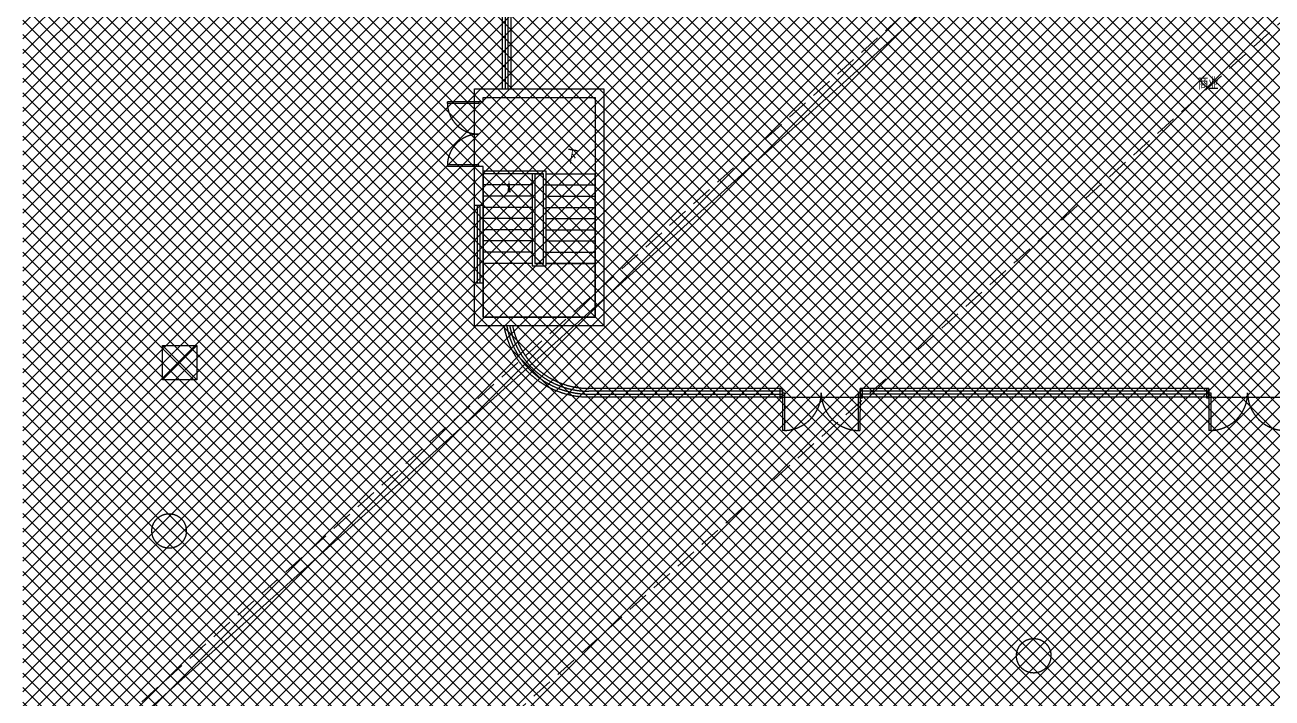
# Model space of a CAD drawing. Header units: millimetres. Extents: x 12325263 to 13848842, y -1463133 to 573208.
# Drawn here: x 12504288 to 12533246, y -612421 to -596800 of the extents above; entities that cross this region are included whole.
import ezdxf
from ezdxf.xclip import XClip

# ---------------------------------------------------------------- set-up
doc = ezdxf.new("R2010")
doc.units = ezdxf.units.MM
doc.header["$LTSCALE"] = 1000
doc.header["$XCLIPFRAME"] = 0
for name, pattern in [('ACAD_ISO02W100', [15, 12, -3]), ('BZX415$0$5、6#楼首层平面图$0$DASH', [0.35, 0.25, -0.1]), ('DASHED2', [0.375, 0.25, -0.125])]:
    doc.linetypes.add(name, pattern=pattern)
for name, color, linetype in [('10# 1层平面图$0$DIM_SYMB', 3, 'Continuous'), ('10# 1层平面图$0$PUB_TEXT', 7, 'Continuous'), ('10# 1层平面图$0$外立面', 83, 'Continuous'), ('11# 首层平面图(售)$0$11#楼二层平面图(售)$0$首二层+地下室_04(1)$0$1#楼首层平面图$0$12#楼二层平面图$0$STAIR', 2, 'Continuous'), ('A-WALL-PATT', 8, 'Continuous'), ('BZX415$0$56号楼首层墙柱$0$0q-柱0', 4, 'Continuous'), ('BZX415$0$56号楼首层墙柱$0$0q-柱填充', 8, 'Continuous'), ('BZX415$0$5、6#楼首层平面图$0$二层连廊轮廓$0$0000-二层连廊', 150, 'Continuous'), ('s-首层组合pm$0$13-J-地下室柱$0$G-RCZ-CONLine', 4, 'Continuous'), ('s-首层组合pm$0$hs$0$首二层+地下室_04(1)$0$0F$0$12#楼首层平面图$0$CURTWALL', 2, 'Continuous'), ('投影线', 6, 'ACAD_ISO02W100'), ('首二层+地下室_04(1)$0$1#1F$0$1#楼首层平面图$0$1#楼首层平面图$0$CURTWALL', 2, 'Continuous')]:
    doc.layers.add(name, color=color, linetype=linetype)
doc.layers.add('20230727修改', color=6, linetype='Continuous', plot=False)
doc.styles.add('10# 1层平面图$0$_TCH_DIM', font='SIMPLEX', dxfattribs={"bigfont": 'GBCBIG'})
doc.styles.add('10# 1层平面图$0$首二层+地下室_04(1)$0$0F$0$TITXV', font='', dxfattribs={"width": 0.7})
doc.styles.get('10# 1层平面图$0$首二层+地下室_04(1)$0$0F$0$TITXV').set_extended_font_data('SimSun')

# ---------------------------------------------------------------- blocks, each defined once
blk = doc.blocks.new('10# 1层平面图$0$156132')
at = {"layer": '10# 1层平面图$0$外立面'}
blk.add_line((0, 10), (0, -7), dxfattribs=at)
for points in [[(25, 200), (25, 10), (-25, 10), (-25, 200)], [(-25, -30), (-25, 0), (25, 0), (25, -30)]]:
    blk.add_lwpolyline(points, close=True, dxfattribs=at)
blk = doc.blocks.new('A$C3A5F05FE')
at = {"layer": '10# 1层平面图$0$DIM_SYMB', "color": 252, "elevation": 0}
blk.add_lwpolyline([(87159, 67397.7, 0, 0, 0), (87649.3, 64605.4, 0, 0, 0), (86270.3, 64363.3, 0, 0, 0), (85825, 66899.5, 0, 80, 0), (85876.9, 66604, 0, 0, 0)], format="xyseb", dxfattribs=at)
at = {"layer": '11# 首层平面图(售)$0$11#楼二层平面图(售)$0$首二层+地下室_04(1)$0$1#楼首层平面图$0$12#楼二层平面图$0$STAIR', "color": 252}
for p, q in [((85314.1, 68941.9, 0), (84769.4, 72044.2, 0)), ((85379.8, 68953.4, 0), (84835, 72055.7, 0)), ((85445.4, 68964.9, 0), (84900.7, 72067.3, 0)), ((85511.1, 68976.5, 0), (84966.4, 72078.8, 0)), ((84824.3, 68551.3, 0), (84104.1, 68424.8, 0)), ((84110.5, 68387.9, 0), (84104.1, 68424.8, 0)), ((84830.8, 68514.4, 0), (84110.5, 68387.9, 0)), ((84922.8, 68568.6, 0), (84725.8, 68534, 0)), ((84985.2, 67056.6, 0), (84725.8, 68534, 0)), ((84824.3, 68551.3, 0), (84830.8, 68514.4, 0)), ((86639.2, 67235.3), (85201.2, 66982.8)), ((87019.7, 65068.5), (86639.2, 67235.3)), ((86649.6, 67176.2), (87772.4, 67373.4)), ((88132.1, 65324.7), (87772.4, 67373.4)), ((85077.2, 67110.8, 0), (84357, 66984.4, 0)), ((84357, 66984.4, 0), (84363.5, 66947.4, 0)), ((85083.7, 67073.9, 0), (84363.5, 66947.4, 0)), ((85182.2, 67091.2, 0), (84985.2, 67056.6, 0)), ((85083.7, 67073.9, 0), (85077.2, 67110.8, 0)), ((85211.6, 66923.7), (85201.2, 66982.8)), ((86590.5, 67165.9), (85211.6, 66923.7)), ((86334.4, 67120.9), (85211.6, 66923.7)), ((85211.6, 66923.7), (85571.3, 64875.1)), ((86393.5, 67131.3), (86334.4, 67120.9)), ((86393.5, 67131.3), (86334.4, 67120.9)), ((86334.4, 67120.9), (86704.5, 65013.1)), ((86393.5, 67131.3), (86590.5, 67165.9)), ((86393.5, 67131.3), (86753.2, 65082.6)), ((86393.5, 67131.3), (86753.2, 65082.6)), ((86950.2, 65117.2), (86590.5, 67165.9)), ((86950.2, 65117.2), (86590.5, 67165.9)), ((86694.6, 66920.2), (87817.4, 67117.3)), ((86379.4, 66864.8), (85256.6, 66667.7)), ((86424.3, 66608.7), (85301.5, 66411.6)), ((86739.5, 66664.1), (87862.3, 66861.2)), ((86784.5, 66408), (87907.3, 66605.1)), ((86469.3, 66352.7), (85346.5, 66155.5)), ((86829.4, 66151.9), (87952.3, 66349.1)), ((85140.9, 66170.1, 0), (85337.8, 66204.7, 0)), ((85452.1, 64397.2, 0), (85140.9, 66170.1, 0)), ((85517.8, 64408.8, 0), (85206.5, 66181.6, 0)), ((85583.5, 64420.3, 0), (85272.2, 66193.2, 0)), ((85649.1, 64431.8, 0), (85337.8, 66204.7, 0)), ((86514.3, 66096.6), (85391.4, 65899.4)), ((86874.4, 65895.8), (87997.2, 66093)), ((86559.2, 65840.5), (85436.4, 65643.3)), ((86919.4, 65639.7), (88042.2, 65836.9)), ((86604.2, 65584.4), (85481.4, 65387.3)), ((86964.3, 65383.7), (88087.2, 65580.8)), ((86649.2, 65328.3), (85526.3, 65131.2)), ((87009.3, 65127.6), (88132.1, 65324.7)), ((88132.1, 65324.7), (87009.3, 65127.6)), ((88348.3, 64093.6), (88132.1, 65324.7)), ((86694.1, 65072.2), (85571.3, 64875.1)), ((86694.1, 65072.2), (85571.3, 64875.1)), ((85571.3, 64875.1), (85787.5, 63643.9)), ((86704.5, 65013.1), (87019.7, 65068.5)), ((86753.2, 65082.6), (86950.2, 65117.2)), ((86950.2, 65117.2), (86753.2, 65082.6)), ((102668.9, 64932.7, 0), (94691, 63531.9, 0)), ((102680.5, 64867.1, 0), (94702.5, 63466.3, 0)), ((102703.5, 64735.8, 0), (102668.9, 64932.7, 0)), ((102692, 64801.4, 0), (94714, 63400.6, 0)), ((94725.6, 63335, 0), (102703.5, 64735.8, 0)), ((102686.2, 64834.3, 0), (102730.5, 64842, 0)), ((102686.2, 64834.3, 0), (102838, 63970, 0)), ((102730.5, 64842, 0), (102882.3, 63977.8, 0)), ((85452.1, 64397.2, 0), (85649.1, 64431.8, 0)), ((85787.5, 63643.9), (88348.3, 64093.6)), ((102882.3, 63977.8, 0), (102838, 63970, 0)), ((94708.3, 63433.4, 0), (94663.9, 63425.7, 0)), ((94663.9, 63425.7, 0), (94815.7, 62561.4, 0)), ((94691, 63531.9, 0), (94725.6, 63335, 0)), ((94708.3, 63433.4, 0), (94860, 62569.2, 0)), ((92918.1, 63220.6, 0), (88485.8, 62442.4, 0)), ((92929.6, 63155, 0), (88497.4, 62376.8, 0)), ((92952.7, 63023.7, 0), (92918.1, 63220.6, 0)), ((92935.4, 63122.2, 0), (92979.7, 63129.9, 0)), ((92979.7, 63129.9, 0), (93131.5, 62265.7, 0)), ((88509, 62311.1, 0), (92941.2, 63089.3, 0)), ((88520.5, 62245.4, 0), (92952.7, 63023.7, 0)), ((92935.4, 63122.2, 0), (93087.1, 62257.9, 0)), ((94815.7, 62561.4, 0), (94860, 62569.2, 0)), ((93131.5, 62265.7, 0), (93087.1, 62257.9, 0))]:
    blk.add_line(p, q, dxfattribs=at)
at = {"layer": '11# 首层平面图(售)$0$11#楼二层平面图(售)$0$首二层+地下室_04(1)$0$1#楼首层平面图$0$12#楼二层平面图$0$STAIR', "color": 252, "elevation": 0}
for points in [[(84725.8, 68534), (84673.9, 68829.5), (87628.7, 69348.3), (88579.9, 63931.2), (85625.1, 63412.3), (84985.2, 67056.6)], [(84922.8, 68568.6), (84905.5, 68667.1), (87466.3, 69116.7), (88348.3, 64093.6), (85787.5, 63643.9), (85182.2, 67091.2)], [(102706.1, 64735.8), (104476.5, 65046.5)], [(92955.3, 63023.7), (94725.7, 63334.4)]]:
    blk.add_lwpolyline(points, dxfattribs=at)
at = {"layer": '11# 首层平面图(售)$0$11#楼二层平面图(售)$0$首二层+地下室_04(1)$0$1#楼首层平面图$0$12#楼二层平面图$0$STAIR', "color": 252}
for centre, radius, start, end in [((84827.5, 68532.8, 0), 731.2, 191.42804, 279.95875), ((85080.5, 67092.4, 0), 731.2, 99.95875, 188.48947), ((102708.4, 64838.1, 0), 877.5, 281.42804, 9.95875), ((104436.9, 65141.7, 0), 877.5, 189.95875, 278.48947), ((88174.6, 64215.3, 0), 2000, 200.03562, 279.95876), ((88174.6, 64215.3, 0), 1933.3, 200.38692, 279.95876), ((88174.6, 64215.3, 0), 1866.7, 200.76376, 279.95876), ((88174.6, 64215.3, 0), 1800, 201.16903, 279.95876), ((92957.6, 63126, 0), 877.5, 281.42804, 9.95875), ((94686.1, 63429.6, 0), 877.5, 189.95875, 278.48947)]:
    blk.add_arc(centre, radius, start, end, dxfattribs=at)
at = {"layer": 's-首层组合pm$0$13-J-地下室柱$0$G-RCZ-CONLine', "color": 252}
for p, q in [((79489.3, 61063.2), (78563, 61712.8)), ((79351, 61851.2), (78701.4, 60924.9))]:
    blk.add_line(p, q, dxfattribs=at)
blk.add_lwpolyline([(78701.4, 60924.9), (78563, 61712.8), (79351, 61851.2), (79489.3, 61063.2)], close=True, dxfattribs=at)
for centre in [(99736.8, 58117.2), (79462.4, 57498)]:
    blk.add_circle(centre, 400, dxfattribs=at)
at = {"layer": '11# 首层平面图(售)$0$11#楼二层平面图(售)$0$首二层+地下室_04(1)$0$1#楼首层平面图$0$12#楼二层平面图$0$STAIR', "color": 252, "rotation": 9.954198551060157}
for p in [(102678.9, 64731.4, 0), (94750.2, 63339.3, 0), (92928.1, 63019.3, 0)]:
    blk.add_blockref('10# 1层平面图$0$156132', p, dxfattribs=at)
at = {"layer": '10# 1层平面图$0$PUB_TEXT', "color": 252, "style": '10# 1层平面图$0$_TCH_DIM'}
blk.add_text('下', height=337.6, dxfattribs=at).set_placement((87045.9, 67501.1))
at = {"layer": '11# 首层平面图(售)$0$11#楼二层平面图(售)$0$首二层+地下室_04(1)$0$1#楼首层平面图$0$12#楼二层平面图$0$STAIR', "color": 252, "style": '10# 1层平面图$0$首二层+地下室_04(1)$0$0F$0$TITXV', "width": 0.7}
blk.add_text('商业', height=250, rotation=9.95968, dxfattribs=at).set_placement((101219.1, 71744.5, 0))
blk = doc.blocks.new('asdfaggagBZX415$0$56号楼首层墙柱')
at = {"layer": 'BZX415$0$56号楼首层墙柱$0$0q-柱填充'}
h = blk.add_hatch(color=256, dxfattribs=at)
h.dxf.hatch_style = 1
h.paths.add_polyline_path([(-2300, -6300), (-2300, -5000), (9050, -5000), (9050, -4550), (9550, -4550), (9550, -5000), (11350, -5000), (11350, -5350), (2250, -5350), (2250, -6000), (1550, -6000), (1550, -5350), (-1300, -5350), (-1300, -6300)])
at = {"layer": 'BZX415$0$56号楼首层墙柱$0$0q-柱0'}
blk.add_lwpolyline([(-2300, -6300), (-2300, -5000), (9050, -5000), (9050, -4550), (9550, -4550), (9550, -5000), (11350, -5000), (11350, -5350), (2250, -5350), (2250, -6000), (1550, -6000), (1550, -5350), (-1300, -5350), (-1300, -6300)], close=True, dxfattribs=at)
blk = doc.blocks.new('asdfaggagghrth')
at = {"layer": 'BZX415$0$5、6#楼首层平面图$0$二层连廊轮廓$0$0000-二层连廊', "color": 8, "linetype": 'BZX415$0$5、6#楼首层平面图$0$DASH'}
blk.add_lwpolyline([(6596, 3870), (6595, 12050), (-624, 12050, 0.20282), (-2462, 11395), (-7237, 6620, 0.198908), (-7999, 4781), (-7999, 1450), (-2550, 1450), (-2550, 4400), (6596, 4400)], format="xyb", dxfattribs=at)
at = {"layer": 'BZX415$0$56号楼首层墙柱$0$0q-柱填充'}
blk.add_blockref('asdfaggagBZX415$0$56号楼首层墙柱', (0, 0), dxfattribs=at)

msp = doc.modelspace()

# ---------------------------------------------------------------- hatches: boundary and pattern name
at = {"layer": 'A-WALL-PATT'}
h = msp.add_hatch(dxfattribs=at)
h.set_pattern_fill('ANSI37', color=252, scale=150)
h.set_pattern_definition([(45, (-400000, 0), (-168.3798023, 168.3798023), []), (135, (-400000, 0), (-168.3798023, -168.3798023), [])])
edge = h.paths.add_edge_path()
edge.add_line((12617170, -539458), (12627664.7, -539458))
edge.add_line((12627664.7, -539458), (12617498.2, -546587.6))
edge.add_line((12617498.2, -546587.6), (12598406.6, -559976.1))
edge.add_line((12598406.6, -559976.1), (12585091.3, -540989.1))
edge.add_line((12585091.3, -540989.1), (12584144.7, -541197.3))
edge.add_line((12584144.7, -541197.3), (12583864.1, -542803.9))
edge.add_arc((12578880.4, -541928.7), 5060, 269.14738, 350.03971, ccw=False)
edge.add_arc((12578698.9, -554127.5), 7140.2, 89.14809, 125.03345)
edge.add_line((12574600, -548281), (12560037.5, -558490.6))
edge.add_line((12560037.5, -558490.6), (12559927.1, -558471.2))
edge.add_line((12559927.1, -558471.2), (12559927.1, -564050))
edge.add_line((12559927.1, -564050), (12558858.8, -564810))
edge.add_line((12558858.8, -564810), (12559927.1, -566333.2))
edge.add_line((12559927.1, -566333.2), (12559927.6, -588159))
edge.add_line((12559927.6, -588159), (12558263.3, -589586.8))
edge.add_line((12558263.3, -589586.8), (12557796.8, -589586.8))
edge.add_line((12557796.8, -589586.8), (12557796.8, -598151.2))
edge.add_line((12557796.8, -598151.2), (12560482.1, -600836.4))
edge.add_arc((12552451.5, -592361.2), 11675.6, 270.02561, 313.45682, ccw=False)
edge.add_line((12552456.7, -604036.8), (12551424.9, -604036.8))
edge.add_arc((12551424.9, -607536.8), 3500, 90, 186.80534)
edge.add_line((12547949.6, -607951.5), (12549871.4, -624055.3))
edge.add_line((12549871.4, -624055.3), (12550966.8, -633201.5))
edge.add_line((12550966.8, -633201.5), (12550966.8, -643886.8))
edge.add_line((12550966.8, -643886.8), (12550966.8, -653386.8))
edge.add_line((12550966.8, -653386.8), (12614072.2, -653386.8))
edge.add_line((12614072.2, -653386.8), (12616970.5, -653386.8))
edge.add_arc((12639113.3, -663769.1), 24455.9, 154.87893, 159.83059)
edge.add_arc((12619069.5, -656056.1), 3000, 166.12633, 249.14639)
edge.add_arc((12632240.8, -621479.9), 40000, 249.14639, 262.18067)
edge.add_line((12626798.8, -661108), (12526241.6, -661108))
edge.add_line((12526241.6, -661108), (12526241.6, -616108))
edge.add_line((12526241.6, -616108), (12504241.6, -616108))
edge.add_line((12504241.6, -616108), (12504241.6, -539458))
edge.add_line((12504241.6, -539458), (12586460, -539458))
edge.add_line((12586460, -539458), (12617170, -539458))

# ---------------------------------------------------------------- next in the draw order: block references
at = {"layer": 's-首层组合pm$0$hs$0$首二层+地下室_04(1)$0$0F$0$12#楼首层平面图$0$CURTWALL'}
ref = msp.add_blockref('A$C3A5F05FE', (12419426.3, -651432.9), dxfattribs=dict(at, rotation=350.0412449425006))
XClip(ref).set_block_clipping_path([(195513.2503203545, 148017.0485826777), (64172.5014155116, 124955.6050650277), (77428.2917839233, 49460.5289228798), (99096.806788845, 53265.1915204667), (106879.0711930003, 8943.2290103992), (216551.3050909508, 28200.0099301159)])

# ---------------------------------------------------------------- next in the draw order: linework, layer by layer
at = {"layer": '20230727修改'}
msp.add_lwpolyline([(12578267.3, -548573.5), (12495520.1, -623186.7), (12447801, -216314.2)], dxfattribs=at)
at = {"layer": '投影线', "linetype": 'DASHED2', "ltscale": 2}
for p, q in [((12588883.3, -546744.6), (12506028.4, -621466.3)), ((12481941.6, -635108), (12564796.8, -560386.8))]:
    msp.add_line(p, q, dxfattribs=at)

# ---------------------------------------------------------------- next in the draw order: block references
at = {"layer": '首二层+地下室_04(1)$0$1#1F$0$1#楼首层平面图$0$1#楼首层平面图$0$CURTWALL', "linetype": 'ByBlock'}
ref = msp.add_blockref('asdfaggagghrth', (12518922.2, -613464.3), dxfattribs=dict(at, rotation=35.03220978199124))
XClip(ref).set_block_clipping_path([(-63935.0757833719, -13363.7101751454), (-21355.9396464862, -43213.6287716348), (4475.7184114903, -6366.3026545895), (-38103.4177253954, 23483.6159418998)])

doc.saveas('drawing.dxf')
